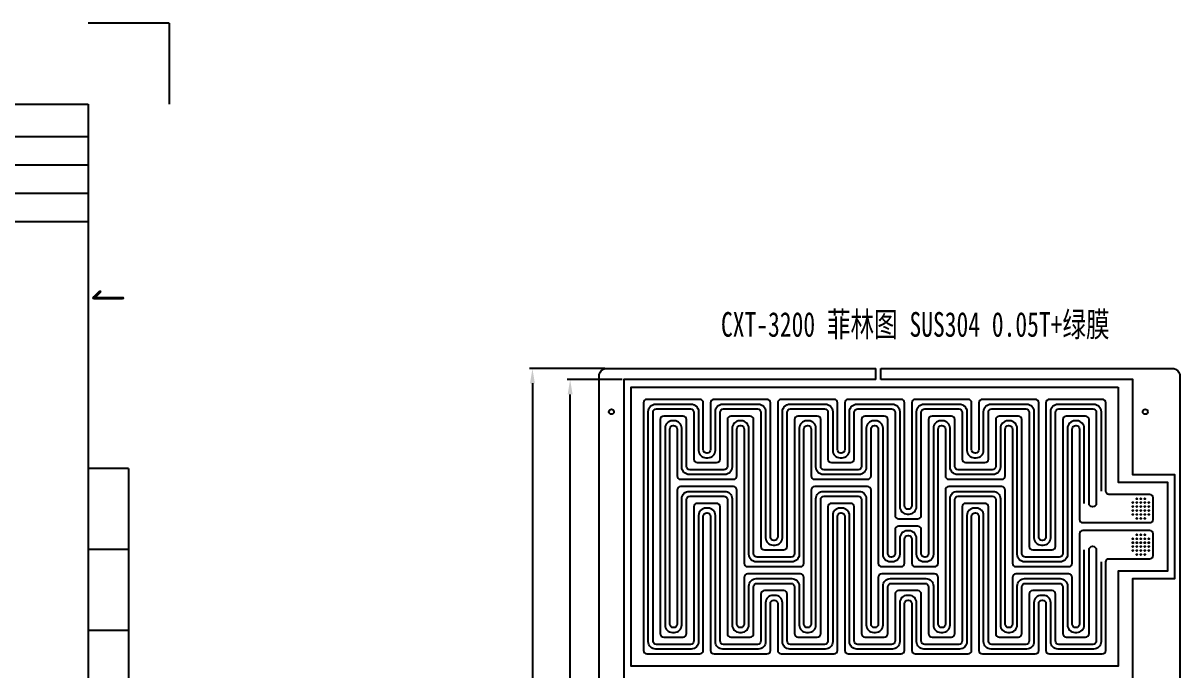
# Model space of a CAD drawing. Header units: millimetres. Extents: x 5689 to 14937, y -1241 to 772.
# Drawn here: x 14469.3 to 14937.4, y -576.9 to -315 of the extents above; entities that cross this region are included whole.
import ezdxf
from ezdxf.enums import TextEntityAlignment as Align

# ---------------------------------------------------------------- set-up
doc = ezdxf.new("R2010")
doc.units = ezdxf.units.MM
doc.header["$LTSCALE"] = 3
for name, color, linetype in [('FRAME 050', 6, 'Continuous'), ('FRAME 070', 5, 'Continuous'), ('FRAME 200', 8, 'Continuous'), ('参照', 6, 'Continuous'), ('发热丝', 3, 'Continuous'), ('填充', 3, 'Continuous'), ('菲林', 30, 'Continuous')]:
    doc.layers.add(name, color=color, linetype=linetype)
doc.styles.add('ISO Proportional', font='isocp.shx')
doc.styles.get("Standard").update_dxf_attribs({"font": 'simsun.ttc', "width": 0.8})
doc.styles.add('工程字', font='simhei.ttf', dxfattribs={"width": 0.7, "height": 10})
doc.dimstyles.new('ISO-25', dxfattribs={"dimtxt": 10, "dimasz": 6, "dimexe": 1.25, "dimexo": 0.625, "dimtad": 1, "dimtoh": 1, "dimdec": 4, "dimtxsty": 'Standard', "dimcen": 2.5, "dimclrd": 256, "dimclre": 256, "dimclrt": 256, "dimadec": 0, "dimazin": 0, "dimtfac": 1, "dimtmove": 0, "dimatfit": 3, "dimfxl": 1, "dimarcsym": 0})

# ---------------------------------------------------------------- blocks, each defined once
blk = doc.blocks.new('*D18')
at = {"layer": 'Defpoints', "color": 0}
for p in [(14690.66, -459.37), (14712.38, -459.37), (14712.38, -810.37)]:
    blk.add_point(p, dxfattribs=at)
at = {"layer": '参照', "lineweight": -2}
for p, q in [((14711.75, -459.37), (14689.41, -459.37)), ((14690.66, -804.37), (14690.66, -465.37)), ((14711.75, -810.37), (14689.41, -810.37))]:
    blk.add_line(p, q, dxfattribs=at)
at = {"layer": '参照'}
for points in [[(14691.66, -465.37), (14689.66, -465.37), (14690.66, -459.37)], [(14689.66, -804.37), (14691.66, -804.37), (14690.66, -810.37)]]:
    blk.add_solid(points, dxfattribs=at)
at = {"layer": '参照', "insert": (14685.04, -634.87), "char_height": 10, "attachment_point": 5, "rotation": 90}
blk.add_mtext('351', dxfattribs=at)
blk = doc.blocks.new('*D19')
at = {"layer": 'Defpoints', "color": 0}
for p in [(14705.38, -454.87), (14675.41, -814.87), (14705.38, -814.87)]:
    blk.add_point(p, dxfattribs=at)
at = {"layer": '参照', "lineweight": -2}
for p, q in [((14704.75, -454.87), (14674.16, -454.87)), ((14675.41, -460.87), (14675.41, -808.87)), ((14704.75, -814.87), (14674.16, -814.87))]:
    blk.add_line(p, q, dxfattribs=at)
at = {"layer": '参照'}
for points in [[(14676.41, -460.87), (14674.41, -460.87), (14675.41, -454.87)], [(14674.41, -808.87), (14676.41, -808.87), (14675.41, -814.87)]]:
    blk.add_solid(points, dxfattribs=at)
at = {"layer": '参照', "insert": (14669.79, -634.87), "char_height": 10, "attachment_point": 5, "rotation": 90}
blk.add_mtext('360', dxfattribs=at)

msp = doc.modelspace()

# ---------------------------------------------------------------- linework, layer by layer
msp.add_lwpolyline([(14912.37585, -462.37283), (14912.37585, -500.87283), (14932.37585, -500.87283), (14932.37585, -536.87283), (14912.37585, -536.87283), (14912.37585, -575.37283), (14715.37585, -575.37283), (14715.37585, -462.37283)], close=True)
at = {"layer": 'FRAME 050'}
for p, q in [((14511.98171, -495.36653), (14495.58908, -495.36653)), ((14511.98171, -495.36653), (14511.98171, -823.21916)), ((14511.98171, -528.15179), (14495.58908, -528.15179)), ((14511.98171, -560.93705), (14495.58908, -560.93705))]:
    msp.add_line(p, q, dxfattribs=at)
at = {"layer": 'FRAME 070'}
for p, q in [((13587.43727, -347.83284), (14495.58908, -347.83284)), ((14495.58908, -347.83284), (14495.58908, -970.75285)), ((14495.58908, -361.07273), (14194.87628, -361.07273)), ((14495.58908, -372.55228), (14194.87628, -372.55228)), ((14495.58908, -384.03183), (14194.87628, -384.03183)), ((14495.58908, -395.51138), (14194.87628, -395.51138))]:
    msp.add_line(p, q, dxfattribs=at)
at = {"layer": 'FRAME 200'}
for q in [(14495.58908, -315.04757), (14528.37434, -347.83284)]:
    msp.add_line((14528.37434, -315.04757), q, dxfattribs=at)
at = {"layer": '参照'}
for points in [[(14905.47585, -533.17283), (14905.47585, -565.47283, -0.414213562), (14902.47585, -568.47283), (14888.1203, -568.47283, -0.414213562), (14885.1203, -565.47283), (14885.1203, -549.72172, 0.414213562), (14882.1203, -546.72172), (14881.33511, -546.72172, 0.414213562), (14878.33511, -549.72172), (14878.33511, -565.47283, -0.414213562), (14875.33511, -568.47283), (14860.97956, -568.47283, -0.414213562), (14857.97956, -565.47283), (14857.97956, -514.37949, 0.414213562), (14854.97956, -511.37949), (14854.19437, -511.37949, 0.414213562), (14851.19437, -514.37949), (14851.19437, -565.47283, -0.414213562), (14848.19437, -568.47283), (14833.83882, -568.47283, -0.414213562), (14830.83882, -565.47283), (14830.83882, -549.72172, 0.414213562), (14827.83882, -546.72172), (14827.05363, -546.72172, 0.414213562), (14824.05363, -549.72172), (14824.05363, -565.47283, -0.414213562), (14821.05363, -568.47283), (14806.69808, -568.47283, -0.414213562), (14803.69808, -565.47283), (14803.69808, -514.37949, 0.414213562), (14800.69808, -511.37949), (14799.91289, -511.37949, 0.414213562), (14796.91289, -514.37949), (14796.91289, -565.47283, -0.414213562), (14793.91289, -568.47283), (14779.55734, -568.47283, -0.414213562), (14776.55734, -565.47283), (14776.55734, -549.72172, 0.414213562), (14773.55734, -546.72172), (14772.77215, -546.72172, 0.414213562), (14769.77215, -549.72172), (14769.77215, -565.47283, -0.414213562), (14766.77215, -568.47283), (14752.41659, -568.47283, -0.414213562), (14749.41659, -565.47283), (14749.41659, -514.37949, 0.414213562), (14746.41659, -511.37949), (14745.63141, -511.37949, 0.414213562), (14742.63141, -514.37949), (14742.63141, -565.47283, -0.414213562), (14739.63141, -568.47283), (14725.27585, -568.47283, -0.414213562), (14722.27585, -565.47283), (14722.27585, -472.27283, -0.414213562), (14725.27585, -469.27283), (14739.63141, -469.27283, -0.414213562), (14742.63141, -472.27283), (14742.63141, -488.02394, 0.414213562), (14745.63141, -491.02394), (14746.41659, -491.02394, 0.414213562), (14749.41659, -488.02394), (14749.41659, -472.27283, -0.414213562), (14752.41659, -469.27283), (14766.77215, -469.27283, -0.414213562), (14769.77215, -472.27283), (14769.77215, -523.36617, 0.414213562), (14772.77215, -526.36617), (14773.55734, -526.36617, 0.414213562), (14776.55734, -523.36617), (14776.55734, -472.27283, -0.414213562), (14779.55734, -469.27283), (14793.91289, -469.27283, -0.414213562), (14796.91289, -472.27283), (14796.91289, -488.02394, 0.414213562), (14799.91289, -491.02394), (14800.69808, -491.02394, 0.414213562), (14803.69808, -488.02394), (14803.69808, -472.27283, -0.414213562), (14806.69808, -469.27283), (14821.05363, -469.27283, -0.414213562), (14824.05363, -472.27283), (14824.05363, -510.79084, 0.414213562), (14827.05363, -513.79084), (14827.83882, -513.79084, 0.414213562), (14830.83882, -510.79084), (14830.83882, -472.27283, -0.414213562), (14833.83882, -469.27283), (14848.19437, -469.27283, -0.414213562), (14851.19437, -472.27283), (14851.19437, -488.02394, 0.414213562), (14854.19437, -491.02394), (14854.97956, -491.02394, 0.414213562), (14857.97956, -488.02394), (14857.97956, -472.27283, -0.414213562), (14860.97956, -469.27283), (14875.33511, -469.27283, -0.414213562), (14878.33511, -472.27283), (14878.33511, -523.36617, 0.414213562), (14881.33511, -526.36617), (14882.1203, -526.36617, 0.414213562), (14885.1203, -523.36617), (14885.1203, -472.27283, -0.414213562), (14888.1203, -469.27283), (14902.47585, -469.27283, -0.414213562), (14905.47585, -472.27283), (14905.47585, -504.57283)], [(14898.69067, -509.48243), (14898.69067, -479.05801, 0.414213562), (14895.69067, -476.05801), (14894.90548, -476.05801, 0.414213562), (14891.90548, -479.05801), (14891.90548, -530.15135, -0.414213562), (14888.90548, -533.15135), (14874.54993, -533.15135, -0.414213562), (14871.54993, -530.15135), (14871.54993, -479.05801, 0.414213562), (14868.54993, -476.05801), (14867.76474, -476.05801, 0.414213562), (14864.76474, -479.05801), (14864.76474, -494.80912, -0.414213562), (14861.76474, -497.80912), (14847.40919, -497.80912, -0.414213562), (14844.40919, -494.80912), (14844.40919, -479.05801, 0.414213562), (14841.40919, -476.05801), (14840.624, -476.05801, 0.414213562), (14837.624, -479.05801), (14837.624, -530.15135, -0.414213562), (14834.624, -533.15135), (14833.83882, -533.15135, -0.414213562), (14830.83882, -530.15135), (14830.83882, -523.57602, 0.414213562), (14827.83882, -520.57602), (14827.05363, -520.57602, 0.414213562), (14824.05363, -523.57602), (14824.05363, -530.15135, -0.414213562), (14821.05363, -533.15135), (14820.26845, -533.15135, -0.414213562), (14817.26845, -530.15135), (14817.26845, -479.05801, 0.414213562), (14814.26845, -476.05801), (14813.48326, -476.05801, 0.414213562), (14810.48326, -479.05801), (14810.48326, -494.80912, -0.414213562), (14807.48326, -497.80912), (14793.12771, -497.80912, -0.414213562), (14790.12771, -494.80912), (14790.12771, -479.05801, 0.414213562), (14787.12771, -476.05801), (14786.34252, -476.05801, 0.414213562), (14783.34252, -479.05801), (14783.34252, -530.15135, -0.414213562), (14780.34252, -533.15135), (14765.98697, -533.15135, -0.414213562), (14762.98697, -530.15135), (14762.98697, -479.05801, 0.414213562), (14759.98697, -476.05801), (14759.20178, -476.05801, 0.414213562), (14756.20178, -479.05801), (14756.20178, -494.80912, -0.414213562), (14753.20178, -497.80912), (14738.84622, -497.80912, -0.414213562), (14735.84622, -494.80912), (14735.84622, -479.05801, 0.414213562), (14732.84622, -476.05801), (14732.06104, -476.05801, 0.414213562), (14729.06104, -479.05801), (14729.06104, -558.68764, 0.414213562), (14732.06104, -561.68764), (14732.84622, -561.68764, 0.414213562), (14735.84622, -558.68764), (14735.84622, -507.59431, -0.414213562), (14738.84622, -504.59431), (14753.20178, -504.59431, -0.414213562), (14756.20178, -507.59431), (14756.20178, -558.68764, 0.414213562), (14759.20178, -561.68764), (14759.98697, -561.68764, 0.414213562), (14762.98697, -558.68764), (14762.98697, -542.93654, -0.414213562), (14765.98697, -539.93654), (14780.34252, -539.93654, -0.414213562), (14783.34252, -542.93654), (14783.34252, -558.68764, 0.414213562), (14786.34252, -561.68764), (14787.12771, -561.68764, 0.414213562), (14790.12771, -558.68764), (14790.12771, -507.59431, -0.414213562), (14793.12771, -504.59431), (14807.48326, -504.59431, -0.414213562), (14810.48326, -507.59431), (14810.48326, -558.68764, 0.414213562), (14813.48326, -561.68764), (14814.26845, -561.68764, 0.414213562), (14817.26845, -558.68764), (14817.26845, -542.93654, -0.414213562), (14820.26845, -539.93654), (14834.624, -539.93654, -0.414213562), (14837.624, -542.93654), (14837.624, -558.68764, 0.414213562), (14840.624, -561.68764), (14841.40919, -561.68764, 0.414213562), (14844.40919, -558.68764), (14844.40919, -507.59431, -0.414213562), (14847.40919, -504.59431), (14861.76474, -504.59431, -0.414213562), (14864.76474, -507.59431), (14864.76474, -558.68764, 0.414213562), (14867.76474, -561.68764), (14868.54993, -561.68764, 0.414213562), (14871.54993, -558.68764), (14871.54993, -542.93654, -0.414213562), (14874.54993, -539.93654), (14888.90548, -539.93654, -0.414213562), (14891.90548, -542.93654), (14891.90548, -558.68764, 0.414213562), (14894.90548, -561.68764), (14895.69067, -561.68764, 0.414213562), (14898.69067, -558.68764), (14898.69067, -528.26322)]]:
    msp.add_lwpolyline(points, format="xyb", dxfattribs=at)
at = {"layer": '发热丝'}
for points in [[(14907.39434, -504.57283), (14907.39434, -468.75434, 0.414213562), (14905.99434, -467.35434), (14884.60181, -467.35434, 0.414213562), (14883.20181, -468.75434), (14883.20181, -523.04768, -0.414213562), (14881.80181, -524.44768), (14881.6536, -524.44768, -0.414213562), (14880.2536, -523.04768), (14880.2536, -468.75434, 0.414213562), (14878.8536, -467.35434), (14857.46107, -467.35434, 0.414213562), (14856.06107, -468.75434), (14856.06107, -487.70545, -0.414213562), (14854.66107, -489.10545), (14854.51286, -489.10545, -0.414213562), (14853.11286, -487.70545), (14853.11286, -468.75434, 0.414213562), (14851.71286, -467.35434), (14830.32033, -467.35434, 0.414213562), (14828.92033, -468.75434), (14828.92033, -510.47235, -0.414213562), (14827.52033, -511.87235), (14827.37212, -511.87235, -0.414213562), (14825.97212, -510.47235), (14825.97212, -468.75434, 0.414213562), (14824.57212, -467.35434), (14803.17959, -467.35434, 0.414213562), (14801.77959, -468.75434), (14801.77959, -487.70545, -0.414213562), (14800.37959, -489.10545), (14800.23138, -489.10545, -0.414213562), (14798.83138, -487.70545), (14798.83138, -468.75434, 0.414213562), (14797.43138, -467.35434), (14776.03885, -467.35434, 0.414213562), (14774.63885, -468.75434), (14774.63885, -523.04768, -0.414213562), (14773.23885, -524.44768), (14773.09064, -524.44768, -0.414213562), (14771.69064, -523.04768), (14771.69064, -468.75434, 0.414213562), (14770.29064, -467.35434), (14748.89811, -467.35434, 0.414213562), (14747.49811, -468.75434), (14747.49811, -487.70545, -0.414213562), (14746.09811, -489.10545), (14745.9499, -489.10545, -0.414213562), (14744.5499, -487.70545), (14744.5499, -468.75434, 0.414213562), (14743.1499, -467.35434), (14721.75736, -467.35434, 0.414213562), (14720.35736, -468.75434), (14720.35736, -568.99132, 0.414213562), (14721.75736, -570.39132), (14743.1499, -570.39132, 0.414213562), (14744.5499, -568.99132), (14744.5499, -514.69798, -0.414213562), (14745.9499, -513.29798), (14746.09811, -513.29798, -0.414213562), (14747.49811, -514.69798), (14747.49811, -568.99132, 0.414213562), (14748.89811, -570.39132), (14770.29064, -570.39132, 0.414213562), (14771.69064, -568.99132), (14771.69064, -550.04021, -0.414213562), (14773.09064, -548.64021), (14773.23885, -548.64021, -0.414213562), (14774.63885, -550.04021), (14774.63885, -568.99132, 0.414213562), (14776.03885, -570.39132), (14797.43138, -570.39132, 0.414213562), (14798.83138, -568.99132), (14798.83138, -514.69798, -0.414213562), (14800.23138, -513.29798), (14800.37959, -513.29798, -0.414213562), (14801.77959, -514.69798), (14801.77959, -568.99132, 0.414213562), (14803.17959, -570.39132), (14824.57212, -570.39132, 0.414213562), (14825.97212, -568.99132), (14825.97212, -550.04021, -0.414213562), (14827.37212, -548.64021), (14827.52033, -548.64021, -0.414213562), (14828.92033, -550.04021), (14828.92033, -568.99132, 0.414213562), (14830.32033, -570.39132), (14851.71286, -570.39132, 0.414213562), (14853.11286, -568.99132), (14853.11286, -514.69798, -0.414213562), (14854.51286, -513.29798), (14854.66107, -513.29798, -0.414213562), (14856.06107, -514.69798), (14856.06107, -568.99132, 0.414213562), (14857.46107, -570.39132), (14878.8536, -570.39132, 0.414213562), (14880.2536, -568.99132), (14880.2536, -550.04021, -0.414213562), (14881.6536, -548.64021), (14881.80181, -548.64021, -0.414213562), (14883.20181, -550.04021), (14883.20181, -568.99132, 0.414213562), (14884.60181, -570.39132), (14905.99434, -570.39132, 0.414213562), (14907.39434, -568.99132), (14907.39434, -533.17283, -0.414213562), (14908.69434, -531.87283), (14925.27585, -531.87283, 0.414213562), (14926.57585, -530.57283), (14926.57585, -521.77283, 0.414213562), (14925.27585, -520.47283), (14898.07218, -520.47283, 0.414213562), (14896.77218, -521.77283), (14896.77218, -558.36915, -0.414213562), (14895.37218, -559.76915), (14895.22397, -559.76915, -0.414213562), (14893.82397, -558.36915), (14893.82397, -539.41805, 0.414213562), (14892.42397, -538.01805), (14871.03144, -538.01805, 0.414213562), (14869.63144, -539.41805), (14869.63144, -558.36915, -0.414213562), (14868.23144, -559.76915), (14868.08323, -559.76915, -0.414213562), (14866.68323, -558.36915), (14866.68323, -504.07582, 0.414213562), (14865.28323, -502.67582), (14843.8907, -502.67582, 0.414213562), (14842.4907, -504.07582), (14842.4907, -558.36915, -0.414213562), (14841.0907, -559.76915), (14840.94249, -559.76915, -0.414213562), (14839.54249, -558.36915), (14839.54249, -539.41805, 0.414213562), (14838.14249, -538.01805), (14816.74996, -538.01805, 0.414213562), (14815.34996, -539.41805), (14815.34996, -558.36915, -0.414213562), (14813.94996, -559.76915), (14813.80175, -559.76915, -0.414213562), (14812.40175, -558.36915), (14812.40175, -504.07582, 0.414213562), (14811.00175, -502.67582), (14789.60922, -502.67582, 0.414213562), (14788.20922, -504.07582), (14788.20922, -558.36915, -0.414213562), (14786.80922, -559.76915), (14786.66101, -559.76915, -0.414213562), (14785.26101, -558.36915), (14785.26101, -539.41805, 0.414213562), (14783.86101, -538.01805), (14762.46848, -538.01805, 0.414213562), (14761.06848, -539.41805), (14761.06848, -558.36915, -0.414213562), (14759.66848, -559.76915), (14759.52027, -559.76915, -0.414213562), (14758.12027, -558.36915), (14758.12027, -504.07582, 0.414213562), (14756.72027, -502.67582), (14735.32773, -502.67582, 0.414213562), (14733.92773, -504.07582), (14733.92773, -558.36915, -0.414213562), (14732.52773, -559.76915), (14732.37953, -559.76915, -0.414213562), (14730.97953, -558.36915), (14730.97953, -479.3765, -0.414213562), (14732.37953, -477.9765), (14732.52773, -477.9765, -0.414213562), (14733.92773, -479.3765), (14733.92773, -498.32761, 0.414213562), (14735.32773, -499.72761), (14756.72027, -499.72761, 0.414213562), (14758.12027, -498.32761), (14758.12027, -479.3765, -0.414213562), (14759.52027, -477.9765), (14759.66848, -477.9765, -0.414213562), (14761.06848, -479.3765), (14761.06848, -533.66984, 0.414213562), (14762.46848, -535.06984), (14783.86101, -535.06984, 0.414213562), (14785.26101, -533.66984), (14785.26101, -479.3765, -0.414213562), (14786.66101, -477.9765), (14786.80922, -477.9765, -0.414213562), (14788.20922, -479.3765), (14788.20922, -498.32761, 0.414213562), (14789.60922, -499.72761), (14811.00175, -499.72761, 0.414213562), (14812.40175, -498.32761), (14812.40175, -479.3765, -0.414213562), (14813.80175, -477.9765), (14813.94996, -477.9765, -0.414213562), (14815.34996, -479.3765), (14815.34996, -533.66984, 0.414213562), (14816.74996, -535.06984), (14824.57212, -535.06984, 0.414213562), (14825.97212, -533.66984), (14825.97212, -523.89451, -0.414213562), (14827.37212, -522.49451), (14827.52033, -522.49451, -0.414213562), (14828.92033, -523.89451), (14828.92033, -533.66984, 0.414213562), (14830.32033, -535.06984), (14838.14249, -535.06984, 0.414213562), (14839.54249, -533.66984), (14839.54249, -479.3765, -0.414213562), (14840.94249, -477.9765), (14841.0907, -477.9765, -0.414213562), (14842.4907, -479.3765), (14842.4907, -498.32761, 0.414213562), (14843.8907, -499.72761), (14865.28323, -499.72761, 0.414213562), (14866.68323, -498.32761), (14866.68323, -479.3765, -0.414213562), (14868.08323, -477.9765), (14868.23144, -477.9765, -0.414213562), (14869.63144, -479.3765), (14869.63144, -533.66984, 0.414213562), (14871.03144, -535.06984), (14892.42397, -535.06984, 0.414213562), (14893.82397, -533.66984), (14893.82397, -479.3765, -0.414213562), (14895.22397, -477.9765), (14895.37218, -477.9765, -0.414213562), (14896.77218, -479.3765), (14896.77218, -515.97283, 0.414213562), (14898.07218, -517.27283), (14925.27585, -517.27283, 0.414213562), (14926.57585, -515.97283), (14926.57585, -507.17283, 0.414213562), (14925.27585, -505.87283), (14908.69434, -505.87283, -0.414213562)], [(14903.55736, -528.30732), (14903.55736, -565.15434, -0.414213562), (14902.15736, -566.55434), (14888.43879, -566.55434, -0.414213562), (14887.03879, -565.15434), (14887.03879, -546.20323, 0.414213562), (14885.63879, -544.80323), (14877.81662, -544.80323, 0.414213562), (14876.41662, -546.20323), (14876.41662, -565.15434, -0.414213562), (14875.01662, -566.55434), (14861.29805, -566.55434, -0.414213562), (14859.89805, -565.15434), (14859.89805, -510.861, 0.414213562), (14858.49805, -509.461), (14850.67588, -509.461, 0.414213562), (14849.27588, -510.861), (14849.27588, -565.15434, -0.414213562), (14847.87588, -566.55434), (14834.15731, -566.55434, -0.414213562), (14832.75731, -565.15434), (14832.75731, -546.20323, 0.414213562), (14831.35731, -544.80323), (14823.53514, -544.80323, 0.414213562), (14822.13514, -546.20323), (14822.13514, -565.15434, -0.414213562), (14820.73514, -566.55434), (14807.01657, -566.55434, -0.414213562), (14805.61657, -565.15434), (14805.61657, -510.861, 0.414213562), (14804.21657, -509.461), (14796.3944, -509.461, 0.414213562), (14794.9944, -510.861), (14794.9944, -565.15434, -0.414213562), (14793.5944, -566.55434), (14779.87583, -566.55434, -0.414213562), (14778.47583, -565.15434), (14778.47583, -546.20323, 0.414213562), (14777.07583, -544.80323), (14769.25366, -544.80323, 0.414213562), (14767.85366, -546.20323), (14767.85366, -565.15434, -0.414213562), (14766.45366, -566.55434), (14752.73508, -566.55434, -0.414213562), (14751.33508, -565.15434), (14751.33508, -510.861, 0.414213562), (14749.93508, -509.461), (14742.11292, -509.461, 0.414213562), (14740.71292, -510.861), (14740.71292, -565.15434, -0.414213562), (14739.31292, -566.55434), (14725.59434, -566.55434, -0.414213562), (14724.19434, -565.15434), (14724.19434, -472.59132, -0.414213562), (14725.59434, -471.19132), (14739.31292, -471.19132, -0.414213562), (14740.71292, -472.59132), (14740.71292, -491.54243, 0.414213562), (14742.11292, -492.94243), (14749.93508, -492.94243, 0.414213562), (14751.33508, -491.54243), (14751.33508, -472.59132, -0.414213562), (14752.73508, -471.19132), (14766.45366, -471.19132, -0.414213562), (14767.85366, -472.59132), (14767.85366, -526.88466, 0.414213562), (14769.25366, -528.28466), (14777.07583, -528.28466, 0.414213562), (14778.47583, -526.88466), (14778.47583, -472.59132, -0.414213562), (14779.87583, -471.19132), (14793.5944, -471.19132, -0.414213562), (14794.9944, -472.59132), (14794.9944, -491.54243, 0.414213562), (14796.3944, -492.94243), (14804.21657, -492.94243, 0.414213562), (14805.61657, -491.54243), (14805.61657, -472.59132, -0.414213562), (14807.01657, -471.19132), (14820.73514, -471.19132, -0.414213562), (14822.13514, -472.59132), (14822.13514, -514.30933, 0.414213562), (14823.53514, -515.70933), (14831.35731, -515.70933, 0.414213562), (14832.75731, -514.30933), (14832.75731, -472.59132, -0.414213562), (14834.15731, -471.19132), (14847.87588, -471.19132, -0.414213562), (14849.27588, -472.59132), (14849.27588, -491.54243, 0.414213562), (14850.67588, -492.94243), (14858.49805, -492.94243, 0.414213562), (14859.89805, -491.54243), (14859.89805, -472.59132, -0.414213562), (14861.29805, -471.19132), (14875.01662, -471.19132, -0.414213562), (14876.41662, -472.59132), (14876.41662, -526.88466, 0.414213562), (14877.81662, -528.28466), (14885.63879, -528.28466, 0.414213562), (14887.03879, -526.88466), (14887.03879, -472.59132, -0.414213562), (14888.43879, -471.19132), (14902.15736, -471.19132, -0.414213562), (14903.55736, -472.59132), (14903.55736, -509.43834, -1), (14900.60916, -509.43834), (14900.60916, -475.53953, 0.414213562), (14899.20916, -474.13953), (14891.38699, -474.13953, 0.414213562), (14889.98699, -475.53953), (14889.98699, -529.83286, -0.414213562), (14888.58699, -531.23286), (14874.86842, -531.23286, -0.414213562), (14873.46842, -529.83286), (14873.46842, -475.53953, 0.414213562), (14872.06842, -474.13953), (14864.24625, -474.13953, 0.414213562), (14862.84625, -475.53953), (14862.84625, -494.49063, -0.414213562), (14861.44625, -495.89063), (14847.72768, -495.89063, -0.414213562), (14846.32768, -494.49063), (14846.32768, -475.53953, 0.414213562), (14844.92768, -474.13953), (14837.10551, -474.13953, 0.414213562), (14835.70551, -475.53953), (14835.70551, -529.83286, -0.414213562), (14834.30551, -531.23286), (14834.15731, -531.23286, -0.414213562), (14832.75731, -529.83286), (14832.75731, -520.05753, 0.414213562), (14831.35731, -518.65753), (14823.53514, -518.65753, 0.414213562), (14822.13514, -520.05753), (14822.13514, -529.83286, -0.414213562), (14820.73514, -531.23286), (14820.58694, -531.23286, -0.414213562), (14819.18694, -529.83286), (14819.18694, -475.53953, 0.414213562), (14817.78694, -474.13953), (14809.96477, -474.13953, 0.414213562), (14808.56477, -475.53953), (14808.56477, -494.49063, -0.414213562), (14807.16477, -495.89063), (14793.4462, -495.89063, -0.414213562), (14792.0462, -494.49063), (14792.0462, -475.53953, 0.414213562), (14790.6462, -474.13953), (14782.82403, -474.13953, 0.414213562), (14781.42403, -475.53953), (14781.42403, -529.83286, -0.414213562), (14780.02403, -531.23286), (14766.30545, -531.23286, -0.414213562), (14764.90545, -529.83286), (14764.90545, -475.53953, 0.414213562), (14763.50545, -474.13953), (14755.68329, -474.13953, 0.414213562), (14754.28329, -475.53953), (14754.28329, -494.49063, -0.414213562), (14752.88329, -495.89063), (14739.16471, -495.89063, -0.414213562), (14737.76471, -494.49063), (14737.76471, -475.53953, 0.414213562), (14736.36471, -474.13953), (14728.54255, -474.13953, 0.414213562), (14727.14255, -475.53953), (14727.14255, -562.20613, 0.414213562), (14728.54255, -563.60613), (14736.36471, -563.60613, 0.414213562), (14737.76471, -562.20613), (14737.76471, -507.9128, -0.414213562), (14739.16471, -506.5128), (14752.88329, -506.5128, -0.414213562), (14754.28329, -507.9128), (14754.28329, -562.20613, 0.414213562), (14755.68329, -563.60613), (14763.50545, -563.60613, 0.414213562), (14764.90545, -562.20613), (14764.90545, -543.25503, -0.414213562), (14766.30545, -541.85503), (14780.02403, -541.85503, -0.414213562), (14781.42403, -543.25503), (14781.42403, -562.20613, 0.414213562), (14782.82403, -563.60613), (14790.6462, -563.60613, 0.414213562), (14792.0462, -562.20613), (14792.0462, -507.9128, -0.414213562), (14793.4462, -506.5128), (14807.16477, -506.5128, -0.414213562), (14808.56477, -507.9128), (14808.56477, -562.20613, 0.414213562), (14809.96477, -563.60613), (14817.78694, -563.60613, 0.414213562), (14819.18694, -562.20613), (14819.18694, -543.25503, -0.414213562), (14820.58694, -541.85503), (14834.30551, -541.85503, -0.414213562), (14835.70551, -543.25503), (14835.70551, -562.20613, 0.414213562), (14837.10551, -563.60613), (14844.92768, -563.60613, 0.414213562), (14846.32768, -562.20613), (14846.32768, -507.9128, -0.414213562), (14847.72768, -506.5128), (14861.44625, -506.5128, -0.414213562), (14862.84625, -507.9128), (14862.84625, -562.20613, 0.414213562), (14864.24625, -563.60613), (14872.06842, -563.60613, 0.414213562), (14873.46842, -562.20613), (14873.46842, -543.25503, -0.414213562), (14874.86842, -541.85503), (14888.58699, -541.85503, -0.414213562), (14889.98699, -543.25503), (14889.98699, -562.20613, 0.414213562), (14891.38699, -563.60613), (14899.20916, -563.60613, 0.414213562), (14900.60916, -562.20613), (14900.60916, -528.30732, -1)]]:
    msp.add_lwpolyline(points, format="xyb", close=True, dxfattribs=at)
for centre in [(14918.37585, -509.17283), (14919.97585, -507.57283), (14919.97585, -509.17283), (14921.57585, -507.57283), (14921.57585, -509.17283), (14923.17585, -507.57283), (14923.17585, -509.17283), (14924.77585, -509.17283), (14918.37585, -510.77283), (14918.37585, -512.37283), (14918.37585, -513.97283), (14919.97585, -510.77283), (14919.97585, -512.37283), (14919.97585, -513.97283), (14921.57585, -510.77283), (14921.57585, -512.37283), (14921.57585, -513.97283), (14923.17585, -510.77283), (14923.17585, -512.37283), (14923.17585, -513.97283), (14924.77585, -510.77283), (14924.77585, -512.37283), (14924.77585, -513.97283), (14919.97585, -515.57283), (14921.57585, -515.57283), (14923.17585, -515.57283), (14918.37585, -523.77283), (14919.97585, -522.17283), (14919.97585, -523.77283), (14921.57585, -522.17283), (14921.57585, -523.77283), (14923.17585, -522.17283), (14923.17585, -523.77283), (14924.77585, -523.77283), (14918.37585, -525.37283), (14918.37585, -526.97283), (14918.37585, -528.57283), (14919.97585, -525.37283), (14919.97585, -526.97283), (14919.97585, -528.57283), (14921.57585, -525.37283), (14921.57585, -526.97283), (14921.57585, -528.57283), (14923.17585, -525.37283), (14923.17585, -526.97283), (14923.17585, -528.57283), (14924.77585, -525.37283), (14924.77585, -526.97283), (14924.77585, -528.57283), (14919.97585, -530.17283), (14921.57585, -530.17283), (14923.17585, -530.17283)]:
    msp.add_circle(centre, 0.2, dxfattribs=at)
at = {"layer": '菲林'}
for p, q in [((14814.37585, -459.37283), (14814.37585, -454.87283)), ((14816.37585, -459.37283), (14816.37585, -454.87283))]:
    msp.add_line(p, q, dxfattribs=at)
for points in [[(14814.37585, -814.87283), (14705.37585, -814.87283, -0.414213562), (14702.37585, -811.87283), (14702.37585, -457.87283, -0.414213562), (14705.37585, -454.87283), (14814.37585, -454.87283)], [(14816.37585, -454.87283), (14934.37585, -454.87283, -0.414213562), (14937.37585, -457.87283), (14937.37585, -811.87283, -0.414213562), (14934.37585, -814.87283), (14816.37585, -814.87283)]]:
    msp.add_lwpolyline(points, format="xyb", dxfattribs=at)
for points in [[(14814.37585, -459.37283), (14712.37585, -459.37283), (14712.37585, -810.37283), (14814.37585, -810.37283)], [(14816.37585, -810.37283), (14918.37585, -810.37283), (14918.37585, -771.87283), (14935.37585, -771.87283), (14935.37585, -729.87283), (14918.37585, -729.87283), (14918.37585, -655.87283), (14935.37585, -655.87283), (14935.37585, -613.87283), (14918.37585, -613.87283), (14918.37585, -539.87283), (14935.37585, -539.87283), (14935.37585, -497.87283), (14918.37585, -497.87283), (14918.37585, -459.37283), (14816.37585, -459.37283)]]:
    msp.add_lwpolyline(points, dxfattribs=at)
for centre in [(14707.37585, -472.37283), (14923.37585, -472.37283)]:
    msp.add_circle(centre, 1, dxfattribs=at)

# ---------------------------------------------------------------- texts
at = {"layer": 'FRAME 050', "style": 'ISO Proportional', "text_generation_flag": 2}
msp.add_text('1', height=13.11411, rotation=90, dxfattribs=at).set_placement((14503.78539, -425.69784), align=Align.MIDDLE)
at = {"layer": '填充', "insert": (14908.95793, -432.01448), "char_height": 10, "attachment_point": 3, "style": '工程字'}
msp.add_mtext_dynamic_manual_height_columns('CXT-3200 菲林图 SUS304 0.05T+绿膜', width=766.9136554, gutter_width=45, heights=[-13.25843], dxfattribs=at)

# ---------------------------------------------------------------- dimensions: what is measured, and where the dimension line sits
at = {"layer": '参照'}
for base, p1, p2, picture, middle in [((14675.41206, -814.87283), (14705.37585, -454.87283), (14705.37585, -814.87283), '*D19', (14669.78706, -634.87283)), ((14690.66431, -459.37283), (14712.37585, -810.37283), (14712.37585, -459.37283), '*D18', (14685.03931, -634.87283))]:
    dim = msp.add_linear_dim(base=base, p1=p1, p2=p2, angle=90, dimstyle='ISO-25', dxfattribs=at)
    dim.commit()
    dim.dimension.update_dxf_attribs({"geometry": picture, "text_midpoint": middle})

doc.saveas('drawing.dxf')
